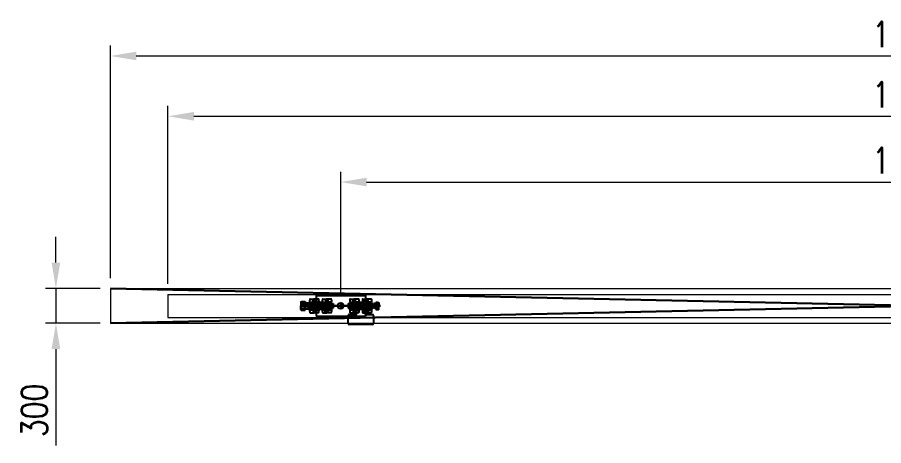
# Model space of a CAD drawing. Header units: inches. Extents: x 702888 to 852715, y 9845 to 271320.
# Drawn here: x 736911 to 744433, y 47751 to 51467 of the extents above; entities that cross this region are included whole.
import ezdxf

# ---------------------------------------------------------------- set-up
doc = ezdxf.new("R2010")
doc.units = ezdxf.units.IN
doc.header["$MEASUREMENT"] = 0
doc.header["$PDMODE"] = 34
doc.linetypes.add('CENTER2', pattern=[1.125, 0.75, -0.125, 0.125, -0.125])
doc.layers.get('0').update_dxf_attribs({"lineweight": 5})
doc.layers.get('Defpoints').update_dxf_attribs({"lineweight": 5})
doc.layers.add('chain', color=2, linetype='Continuous', lineweight=5)
doc.layers.add('Laufwerke', color=200, linetype='Continuous')
doc.layers.add('Verbindungstraverse', color=130, linetype='Continuous')
doc.styles.add('s', font='simplex.shx', dxfattribs={"width": 0.8})
doc.dimstyles.new('mahesh', dxfattribs={"dimscale": 150, "dimtxt": 3, "dimasz": 2.5, "dimexe": 1, "dimexo": 1, "dimgap": 1, "dimtad": 1, "dimdec": 1, "dimzin": 12, "dimtxsty": 's', "dimcen": 2.5, "dimclrd": 1, "dimclre": 1, "dimclrt": 1, "dimadec": 0, "dimazin": 3, "dimtfac": 1, "dimtdec": 1, "dimtmove": 0, "dimatfit": 3, "dimfxl": 1.25, "dimlwd": 13, "dimlwe": 13, "dimarcsym": 0})

# ---------------------------------------------------------------- blocks, each defined once
blk = doc.blocks.new('Verbindungstraverse')
at = {"ltscale": 1000}
for p, q in [((-214, 90), (214, 90)), ((-214, 90), (-214, -90)), ((214, 90), (214, -90)), ((-214, 0), (214, 0)), ((-174, 22.5), (-174, -22.5)), ((0, 25), (0, -25)), ((174, 22.5), (174, -22.5)), ((-214, -90), (214, -90))]:
    blk.add_line(p, q, dxfattribs=at)
for centre, radius in [((-174, 0), 22.5), ((0, 0), 25), ((174, 0), 22.5)]:
    blk.add_circle(centre, radius, dxfattribs=at)
blk = doc.blocks.new('SLW')
for p, q in [((-175.8, 0), (105.3, 0)), ((-172, 32.5), (-169.1, 37.5)), ((-172, 32.5), (-172, 0)), ((-172, -32.5), (-172, 0)), ((-169.1, 37.5), (-134.3, 37.5)), ((-168.8, 37.5), (-168.8, 0)), ((-168.8, -37.5), (-168.8, 0)), ((-161.5, 26.8), (-161.5, 20.8)), ((-134.3, 26.8), (-161.5, 26.8)), ((-161.5, 20.8), (-134.3, 20.8)), ((-161.5, 20.8), (-134.3, 20.8)), ((-137.5, 37.5), (-137.5, 0)), ((-137.5, 20), (-137.5, 12)), ((-137.5, -37.5), (-137.5, 0)), ((-134.3, 37.5), (-134.3, 26.8)), ((-134.3, 26.8), (68.5, 26.8)), ((-134.3, 26.8), (-134.3, 20.8)), ((-134.3, 20.8), (68.5, 20.8)), ((-134.3, 20.8), (-134.3, 0)), ((-134.3, -20.8), (-134.3, 0)), ((-116.1, 0), (115.5, 0)), ((-116.1, 0), (115.5, 0)), ((-109, 26.8), (-109, 20.8)), ((-109, 20.5), (109, 20.5)), ((-109, 20.5), (-109, 12.5)), ((-109, 20.5), (-109, 12.5)), ((-109, 20.5), (-109, 12.5)), ((-109, 12.5), (109, 12.5)), ((-93.5, 33), (-16.5, 33)), ((-91.8, 59), (-55, 59)), ((-86.6, 20.5), (-86.6, 12.5)), ((-76.5, 20.5), (-76.5, 12.5)), ((-71.4, 0), (76.7, 0)), ((-68.5, 26.9), (-68.5, -30.8)), ((-68.5, 22.4), (-68.5, 12.5)), ((-32.5, 15.5), (-68.5, 15.5)), ((-68.5, 12.5), (-68.5, -12.5)), ((-67.5, 33), (-67.5, 26.8)), ((-65, 0), (-65, 59)), ((-65, 26.8), (-65, 20.8)), ((-65, 26.8), (-65, 20.8)), ((-65, 0), (-65, -59)), ((-62.5, 20.5), (-62.5, 12.5)), ((-60.5, 20.5), (-60.5, 12.5)), ((-55, 65.8), (-55, 0)), ((-55, 61.3), (-55, 30.8)), ((-18.2, 59), (-55, 59)), ((-55, 29.8), (-55, 17.8)), ((-55, 29.8), (-55, 17.8)), ((-55, 24.4), (-55, -24.6)), ((-55, 24.4), (-55, -24.6)), ((-55, -65.8), (-55, 0)), ((-47.5, 20.5), (-47.5, 12.5)), ((-45, 0), (-45, 59)), ((-45, 26.8), (-45, 20.8)), ((-45, 26.8), (-45, 20.8)), ((-45, 0), (-45, -59)), ((-16, 33), (-42.5, 33)), ((-42.5, 33), (-42.5, 26.8)), ((-36.5, 20.5), (-36.5, 12.5)), ((-32.5, 20.5), (-32.5, 12.5)), ((-32.5, 11.5), (-32.5, 12.5)), ((-28.5, 11.5), (-28.5, 12.5)), ((-27.5, 20.5), (-27.5, 12.5)), ((-5.2, 4), (-4.1, 4)), ((-5.2, 0), (-4, 0)), ((-5, 0), (-4, 0)), ((-4.1, 12.5), (-4.1, 4)), ((-4, 12.5), (-4, -12.5)), ((-4, 0), (4, 0)), ((-4, 0), (4, 0)), ((-4, 0), (4, 0)), ((-4, 0), (4, 0)), ((0, 37.2), (0, -37.2)), ((0, 37.2), (0, -34.5)), ((0, 30.5), (0, -27.8)), ((0, 30.5), (0, -27.8)), ((4, 12.5), (4, -12.5)), ((5, 0), (4, 0)), ((4, 0), (5.2, 0)), ((4.1, 12.5), (4.1, 4)), ((5.2, 4), (4.1, 4)), ((16.5, 33), (93.5, 33)), ((18.2, 59), (55, 59)), ((27.5, 20.5), (27.5, 12.5)), ((28.5, 11.5), (28.5, 12.5)), ((32.5, 20.5), (32.5, 12.5)), ((32.5, 15.5), (68.5, 15.5)), ((32.5, 11.5), (32.5, 12.5)), ((36.5, 20.5), (36.5, 12.5)), ((42.5, 33), (42.5, 26.8)), ((44.5, 26.8), (44.5, 20.8)), ((45, 0), (45, 59)), ((45, 26.8), (45, 20.8)), ((45, 0), (45, -59)), ((47.5, 20.5), (47.5, 12.5)), ((55, 65.5), (55, 0)), ((55, 61.3), (55, 30.8)), ((91.8, 59), (55, 59)), ((55, 29.8), (55, 17.8)), ((55, 29.8), (55, 17.8)), ((55, -65.5), (55, 0)), ((60.5, 20.5), (60.5, 12.5)), ((62.5, 20.5), (62.5, 12.5)), ((65, 0), (65, 59)), ((65, 26.8), (65, 20.8)), ((65, 0), (65, -59)), ((65.5, 26.8), (65.5, 20.8)), ((94, 33), (67.5, 33)), ((67.5, 33), (67.5, 26.8)), ((68.5, 26.8), (68.5, 20.8)), ((68.5, 22.4), (68.5, 12.5)), ((68.5, 20.5), (68.5, 20.5)), ((68.5, 20.5), (68.5, 20.5)), ((68.5, 20.5), (68.5, 20.5)), ((68.5, 20.5), (68.5, 12.5)), ((68.5, 12.5), (68.5, -12.5)), ((76.5, 20.5), (76.5, 12.5)), ((86.6, 20.5), (86.6, 12.5)), ((109, 20.5), (109, 12.5)), ((109, 20.5), (109, 12.5)), ((-172, -32.5), (-134.3, -32.5)), ((-172, -32.5), (-169.1, -37.5)), ((-169.1, -37.5), (-134.3, -37.5)), ((-161.5, -20.8), (-134.3, -20.8)), ((-161.5, -20.8), (-134.3, -20.8)), ((-161.5, -26.8), (-161.5, -20.8)), ((-134.3, -26.8), (-161.5, -26.8)), ((-137.5, -20), (-137.5, -12)), ((-134.3, -20.8), (68.5, -20.8)), ((-134.3, -26.8), (-134.3, -20.8)), ((-134.3, -26.8), (68.5, -26.8)), ((-134.3, -37.5), (-134.3, -26.8)), ((-109, -12.5), (109, -12.5)), ((-109, -12.5), (-109, -20.5)), ((-109, -12.5), (-109, -20.5)), ((-109, -12.5), (-109, -20.5)), ((-109, -20.5), (109, -20.5)), ((-109, -26.8), (-109, -20.8)), ((-93.5, -33), (-16.5, -33)), ((-91.8, -59), (-55, -59)), ((-86.6, -12.5), (-86.6, -20.5)), ((-76.5, -12.5), (-76.5, -20.5)), ((-68.5, -12.5), (-68.5, -27.1)), ((-68.5, -12.5), (-68.5, -20.5)), ((-32.5, -15.5), (-68.5, -15.5)), ((-67.5, -33), (-67.5, -26.8)), ((-65, -26.8), (-65, -20.8)), ((-65, -26.8), (-65, -20.8)), ((-62.5, -12.5), (-62.5, -20.5)), ((-60.5, -12.5), (-60.5, -20.5)), ((-55, -29.8), (-55, -17.8)), ((-55, -29.8), (-55, -17.8)), ((-55, -61.3), (-55, -30.8)), ((-18.2, -59), (-55, -59)), ((-47.5, -12.5), (-47.5, -20.5)), ((-45, -26.8), (-45, -20.8)), ((-45, -26.8), (-45, -20.8)), ((-42.5, -33), (-42.5, -26.8)), ((-16, -33), (-42.5, -33)), ((-36.5, -12.5), (-36.5, -20.5)), ((-35, -20.5), (35, -20.5)), ((-35, -65.5), (-35, -20.5)), ((-32.5, -11.5), (-32.5, -12.5)), ((-32.5, -12.5), (-32.5, -20.5)), ((-28.5, -11.5), (-28.5, -12.5)), ((-27.5, -12.5), (-27.5, -20.5)), ((16.5, -33), (93.5, -33)), ((18.2, -59), (55, -59)), ((27.5, -12.5), (27.5, -20.5)), ((28.5, -11.5), (28.5, -12.5)), ((32.5, -11.5), (32.5, -12.5)), ((32.5, -12.5), (32.5, -20.5)), ((32.5, -12.5), (32.5, -20.5)), ((32.5, -15.5), (68.5, -15.5)), ((35, -20.5), (35, -65.5)), ((36.5, -12.5), (36.5, -20.5)), ((42.5, -33), (42.5, -26.8)), ((44.5, -26.8), (44.5, -20.8)), ((45, -26.8), (45, -20.8)), ((47.5, -12.5), (47.5, -20.5)), ((55, -29.8), (55, -17.8)), ((55, -29.8), (55, -17.8)), ((55, -61.3), (55, -30.8)), ((91.8, -59), (55, -59)), ((60.5, -12.5), (60.5, -20.5)), ((62.5, -12.5), (62.5, -20.5)), ((65, -26.8), (65, -20.8)), ((65.5, -26.8), (65.5, -20.8)), ((67.5, -33), (67.5, -26.8)), ((94, -33), (67.5, -33)), ((68.5, -12.5), (68.5, -27.1)), ((68.5, -12.5), (68.5, -20.5)), ((68.5, -26.8), (68.5, -20.8)), ((76.5, -12.5), (76.5, -20.5)), ((86.6, -12.5), (86.6, -20.5)), ((109, -12.5), (109, -20.5)), ((109, -12.5), (109, -20.5))]:
    blk.add_line(p, q)
for centre, radius in [((-55, 0), 25), ((-55, 0), 7.1), ((-55, 0), 7.1), ((55, 0), 25), ((55, 0), 7.1), ((55, 0), 7.1)]:
    blk.add_circle(centre, radius)
for centre, radius, start, end in [((24, 36.4), 120, 175.427, 180.45471), ((-93.5, 35.5), 2.5, 180.45471, 270), ((24, 36.4), 120, 170.1664, 175.427), ((-91.8, 56.5), 2.5, 90, 170.1664), ((-30.5, 11.5), 2, 180, 270), ((-30.5, 11.5), 2, 270, 0), ((-18.2, 56.5), 2.5, 9.8336, 90), ((-16.5, 35.5), 2.5, 270, 359.54529), ((-134, 36.4), 120, 4.573, 9.8336), ((-134, 36.4), 120, 359.54529, 4.573), ((-5.2, 2), 2, 90, 180), ((-5.2, 2), 2, 180, 270), ((5.2, 2), 2, 0, 90), ((5.2, 2), 2, 270, 0), ((134, 36.4), 120, 175.427, 180.45471), ((16.5, 35.5), 2.5, 180.45471, 270), ((134, 36.4), 120, 170.1664, 175.427), ((18.2, 56.5), 2.5, 90, 170.1664), ((30.5, 11.5), 2, 180, 270), ((30.5, 11.5), 2, 270, 0), ((91.8, 56.5), 2.5, 9.8336, 90), ((93.5, 35.5), 2.5, 270, 359.54529), ((-24, 36.4), 120, 4.573, 9.8336), ((-24, 36.4), 120, 359.54529, 4.573), ((-93.5, -35.5), 2.5, 90, 179.54529), ((24, -36.4), 120, 179.54529, 184.573), ((24, -36.4), 120, 184.573, 189.8336), ((-91.8, -56.5), 2.5, 189.8336, 270), ((-30.5, -11.5), 2, 90, 180), ((-30.5, -11.5), 2, 0, 90), ((-18.2, -56.5), 2.5, 270, 350.1664), ((-16.5, -35.5), 2.5, 0.45471, 90), ((-134, -36.4), 120, 350.1664, 355.427), ((-134, -36.4), 120, 355.427, 0.45471), ((16.5, -35.5), 2.5, 90, 179.54529), ((134, -36.4), 120, 179.54529, 184.573), ((134, -36.4), 120, 184.573, 189.8336), ((18.2, -56.5), 2.5, 189.8336, 270), ((30.5, -11.5), 2, 90, 180), ((30.5, -11.5), 2, 0, 90), ((91.8, -56.5), 2.5, 270, 350.1664), ((93.5, -35.5), 2.5, 0.45471, 90), ((-24, -36.4), 120, 350.1664, 355.427), ((-24, -36.4), 120, 355.427, 0.45471)]:
    blk.add_arc(centre, radius, start, end)
blk = doc.blocks.new('MLW')
for p, q in [((-124.4, 0), (105.3, 0)), ((-116.1, 0), (115.5, 0)), ((-116.1, 0), (115.5, 0)), ((-109, 20.5), (109, 20.5)), ((-109, 20.5), (-109, 12.5)), ((-109, 20.5), (-109, 12.5)), ((-109, 20.5), (-109, 12.5)), ((-109, 12.5), (109, 12.5)), ((-93.5, 33), (-16.5, 33)), ((-91.8, 59), (-55, 59)), ((-86.6, 20.5), (-86.6, 12.5)), ((-76.5, 20.5), (-76.5, 12.5)), ((-71.4, 0), (76.7, 0)), ((-68.5, 26.9), (-68.5, -30.8)), ((-68.5, 22.4), (-68.5, 12.5)), ((-32.5, 15.5), (-68.5, 15.5)), ((-68.5, 12.5), (-68.5, -12.5)), ((-67.5, 33), (-67.5, 26.8)), ((-42.5, 26.8), (-67.5, 26.8)), ((-65, 0), (-65, 59)), ((-65, 26.8), (-65, 20.8)), ((-65, 26.8), (-65, 20.8)), ((-65, 0), (-65, -59)), ((-62.5, 20.5), (-62.5, 12.5)), ((-60.5, 20.5), (-60.5, 12.5)), ((-55, 65.8), (-55, 0)), ((-55, 61.3), (-55, 30.8)), ((-18.2, 59), (-55, 59)), ((-55, 29.8), (-55, 17.8)), ((-55, 29.8), (-55, 17.8)), ((-55, 26.8), (68.5, 26.8)), ((-55, 26.8), (-55, 20.5)), ((-55, 24.4), (-55, -24.6)), ((-55, 24.4), (-55, -24.6)), ((-55, 20.8), (68.5, 20.8)), ((-47.5, 20.5), (-47.5, 12.5)), ((-45, 0), (-45, 59)), ((-45, 26.8), (-45, 20.8)), ((-45, 26.8), (-45, 20.8)), ((-45, 0), (-45, -59)), ((-16, 33), (-42.5, 33)), ((-42.5, 33), (-42.5, 26.8)), ((-36.5, 20.5), (-36.5, 12.5)), ((-32.5, 20.5), (-32.5, 12.5)), ((-32.5, 11.5), (-32.5, 12.5)), ((-28.5, 11.5), (-28.5, 12.5)), ((-27.5, 20.5), (-27.5, 12.5)), ((-9.2, 0), (158, 0)), ((-5.5, 6), (14.7, 10)), ((-5.5, 6), (-5.5, -6)), ((-5.2, 4), (-4.1, 4)), ((-5.2, 0), (-4, 0)), ((-5, 0), (-4, 0)), ((-4.1, 12.5), (-4.1, 4)), ((-4, 12.5), (-4, -12.5)), ((-4, 0), (4, 0)), ((-4, 0), (4, 0)), ((-4, 0), (4, 0)), ((-4, 0), (4, 0)), ((0, 38.4), (0, -34.5)), ((0, 37.2), (0, -37.2)), ((0, 30.5), (0, -27.8)), ((0, 30.5), (0, -27.8)), ((4, 12.5), (4, -12.5)), ((5, 0), (4, 0)), ((4, 0), (5.2, 0)), ((4.1, 12.5), (4.1, 4)), ((5.2, 4), (4.1, 4)), ((15, 10), (14.7, 10)), ((19.7, 10), (15, 10)), ((16.5, 33), (93.5, 33)), ((18.2, 59), (55, 59)), ((19.7, 17.4), (19.7, -17.4)), ((24.2, 10), (19.7, 10)), ((22.3, 10), (22.3, 4)), ((24.2, 46), (35.7, 46)), ((24.2, 46), (27.4, 37.9)), ((24.3, 2), (73, 2)), ((35.7, 10), (27.2, 10)), ((27.4, 37.9), (35.7, 46)), ((27.4, 37.9), (27.4, -37.9)), ((27.5, 20.5), (27.5, 12.5)), ((28.5, 11.5), (28.5, 12.5)), ((32.5, 20.5), (32.5, 12.5)), ((32.5, 15.5), (68.5, 15.5)), ((32.5, 11.5), (32.5, 12.5)), ((35.7, 46), (35.7, 12)), ((35.7, 10), (112.8, 10)), ((53, 10), (35.7, 10)), ((36.5, 20.5), (36.5, 12.5)), ((42.5, 33), (42.5, 26.8)), ((44.5, 26.8), (44.5, 20.8)), ((44.8, 10), (44.8, -10)), ((45, 0), (45, 59)), ((45, 26.8), (45, 20.8)), ((45, 0), (45, -59)), ((47.5, 20.5), (47.5, 12.5)), ((55, 65.5), (55, 0)), ((55, 61.3), (55, 30.8)), ((91.8, 59), (55, 59)), ((55, 29.8), (55, 17.8)), ((55, 29.8), (55, 17.8)), ((55, 12), (82, 12)), ((55, -65.5), (55, 0)), ((60.5, 20.5), (60.5, 12.5)), ((60.5, 12), (60.5, -12)), ((62.5, 20.5), (62.5, 12.5)), ((65, 0), (65, 59)), ((65, 26.8), (65, 20.8)), ((65, 0), (65, -59)), ((65.5, 26.8), (65.5, 20.8)), ((67.1, 10), (67.1, 4)), ((94, 33), (67.5, 33)), ((67.5, 33), (67.5, 26.8)), ((68.5, 27.4), (68.5, -25.1)), ((68.5, 26.8), (68.5, 20.8)), ((68.5, 22.4), (68.5, 12.5)), ((68.5, 20.5), (68.5, 20.5)), ((68.5, 20.5), (68.5, 20.5)), ((68.5, 20.5), (68.5, 20.5)), ((68.5, 20.5), (68.5, 12.5)), ((68.5, 20), (68.5, -20)), ((68.5, 20), (68.5, 12)), ((88.2, 20), (68.5, 20)), ((68.5, 17), (68.5, -19.3)), ((68.5, 12.5), (68.5, -12.5)), ((68.5, 12), (68.5, -12)), ((75, 10), (75, 4)), ((75.2, 2), (108.9, 2)), ((76.5, 20.5), (76.5, 12.5)), ((76.5, 12), (76.5, -12)), ((86.6, 20.5), (86.6, 12.5)), ((88.2, 20), (88.2, 10)), ((88.2, 20), (88.2, -20)), ((88.2, 10), (88.2, -10)), ((109, 20.5), (109, 12.5)), ((109, 20.5), (109, 12.5)), ((112.8, 10), (113.4, 20)), ((112.8, 10), (112.8, -10)), ((131.4, 20), (113.4, 20)), ((132.2, 6), (131.4, 20)), ((131.5, 29.5), (132, 30)), ((131.5, 29.5), (131.5, 6.5)), ((142.5, 29.5), (131.5, 29.5)), ((132, 6), (131.5, 6.5)), ((131.5, 6.5), (142.5, 6.5)), ((142.3, 30), (131.8, 30)), ((142.7, 6), (132.2, 6)), ((132.2, 6), (152, 6)), ((133.5, 24.5), (133.5, 30)), ((133.5, 24.5), (151.5, 24.5)), ((150.5, 25.5), (134.7, 25.5)), ((134.7, 24.5), (134.7, 25.5)), ((136.8, 26.8), (136.8, 25.8)), ((136.8, 26.8), (148.2, 26.8)), ((136.8, 25.8), (148.2, 25.8)), ((137.5, 28.8), (138, 29.3)), ((137.5, 26.9), (137.5, 28.8)), ((137.5, 28.8), (147.5, 28.8)), ((147.5, 26.9), (137.5, 26.9)), ((137.5, 25.8), (137.5, 25.5)), ((137.5, 25.8), (147.5, 25.8)), ((137.5, 25.5), (137.5, -25.5)), ((137.5, 6), (137.5, -6)), ((147, 29.3), (138, 29.3)), ((138.5, 26.9), (138.5, 25.8)), ((142.5, 31.7), (142.5, -32.3)), ((142.5, 30), (153, 30)), ((142.5, 29.5), (153.5, 29.5)), ((153.5, 6.5), (142.5, 6.5)), ((142.5, 6), (153, 6)), ((142.5, 6), (142.5, -6)), ((146.5, 25.8), (146.5, 26.9)), ((147, 29.3), (147.5, 28.8)), ((147.5, 26.9), (147.5, 28.8)), ((147.5, 25.8), (147.5, 25.5)), ((147.5, 25.5), (147.5, -25.5)), ((147.5, 6), (147.5, -6)), ((148.2, 25.8), (148.2, 26.8)), ((150.5, 24.5), (150.5, 25.5)), ((151.5, 24.5), (151.5, 30)), ((152, 6), (152, -6)), ((152, 4.1), (152, 4.1)), ((153.5, 29.5), (153, 30)), ((153, 6), (153.5, 6.5)), ((153.5, 29.5), (153.5, 6.5)), ((155.1, 30), (157.4, 30)), ((155.1, 6), (157.4, 6)), ((155.1, 6), (156.4, 6)), ((156.4, 6), (156.4, -6)), ((157.9, 29.5), (157.4, 30)), ((157.4, 6), (157.9, 6.5)), ((157.9, 29.5), (157.9, 6.5)), ((-109, -12.5), (109, -12.5)), ((-109, -12.5), (-109, -20.5)), ((-109, -12.5), (-109, -20.5)), ((-109, -12.5), (-109, -20.5)), ((-109, -20.5), (109, -20.5)), ((-93.5, -33), (-16.5, -33)), ((-91.8, -59), (-55, -59)), ((-86.6, -12.5), (-86.6, -20.5)), ((-76.5, -12.5), (-76.5, -20.5)), ((-68.5, -12.5), (-68.5, -27.1)), ((-68.5, -12.5), (-68.5, -20.5)), ((-32.5, -15.5), (-68.5, -15.5)), ((-67.5, -33), (-67.5, -26.8)), ((-42.5, -26.8), (-67.5, -26.8)), ((-65, -26.8), (-65, -20.8)), ((-65, -26.8), (-65, -20.8)), ((-62.5, -12.5), (-62.5, -20.5)), ((-60.5, -12.5), (-60.5, -20.5)), ((-55, -29.8), (-55, -17.8)), ((-55, -29.8), (-55, -17.8)), ((-55, -26.8), (-55, -20.8)), ((-55, -20.8), (-55, -26.8)), ((68.5, -26.8), (-55, -26.8)), ((-55, -61.3), (-55, -30.8)), ((-18.2, -59), (-55, -59)), ((-47.5, -12.5), (-47.5, -20.5)), ((-45, -26.8), (-45, -20.8)), ((-45, -26.8), (-45, -20.8)), ((-42.5, -33), (-42.5, -26.8)), ((-16, -33), (-42.5, -33)), ((-36.5, -12.5), (-36.5, -20.5)), ((-35, -20.5), (35, -20.5)), ((-35, -65.5), (-35, -20.5)), ((-35, -24.5), (35, -24.5)), ((-32.5, -11.5), (-32.5, -12.5)), ((-32.5, -12.5), (-32.5, -20.5)), ((-28.5, -11.5), (-28.5, -12.5)), ((-27.5, -12.5), (-27.5, -20.5)), ((-5.5, -6), (14.7, -10)), ((19.7, -10), (14.7, -10)), ((16.5, -33), (93.5, -33)), ((18.2, -59), (55, -59)), ((24.2, -10), (19.7, -10)), ((22.3, -4), (22.3, -10)), ((24.2, -46), (27.4, -37.9)), ((24.2, -46), (35.7, -46)), ((35.7, -10), (27.2, -10)), ((27.4, -37.9), (35.7, -46)), ((27.5, -12.5), (27.5, -20.5)), ((28.5, -11.5), (28.5, -12.5)), ((32.5, -11.5), (32.5, -12.5)), ((32.5, -12.5), (32.5, -20.5)), ((32.5, -12.5), (32.5, -20.5)), ((32.5, -15.5), (68.5, -15.5)), ((35, -20.5), (35, -65.5)), ((35.7, -10), (112.8, -10)), ((53, -10), (35.7, -10)), ((35.7, -46), (35.7, -12)), ((36.5, -12.5), (36.5, -20.5)), ((42.5, -33), (42.5, -26.8)), ((44.5, -26.8), (44.5, -20.8)), ((45, -26.8), (45, -20.8)), ((47.5, -12.5), (47.5, -20.5)), ((55, -12), (82, -12)), ((55, -29.8), (55, -17.8)), ((55, -29.8), (55, -17.8)), ((55, -61.3), (55, -30.8)), ((91.8, -59), (55, -59)), ((60.5, -12.5), (60.5, -20.5)), ((62.5, -12.5), (62.5, -20.5)), ((65, -26.8), (65, -20.8)), ((65.5, -26.8), (65.5, -20.8)), ((67.1, -10), (67.1, -4)), ((67.5, -33), (67.5, -26.8)), ((94, -33), (67.5, -33)), ((68.5, -20), (68.5, -12)), ((68.5, -12.5), (68.5, -27.1)), ((68.5, -12.5), (68.5, -20.5)), ((88.2, -20), (68.5, -20)), ((68.5, -26.8), (68.5, -20.8)), ((75, -10), (75, -4)), ((75.2, -2), (108.9, -2)), ((76.5, -12.5), (76.5, -20.5)), ((86.6, -12.5), (86.6, -20.5)), ((88.2, -20), (88.2, -10)), ((109, -12.5), (109, -20.5)), ((109, -12.5), (109, -20.5)), ((112.8, -10), (113.4, -20)), ((131.4, -20), (113.4, -20)), ((132.2, -6), (131.4, -20)), ((132, -6), (131.5, -6.5)), ((131.5, -29.5), (131.5, -6.5)), ((131.5, -6.5), (142.5, -6.5)), ((131.5, -29.5), (132, -30)), ((142.5, -29.5), (131.5, -29.5)), ((142.5, -30), (132, -30)), ((132, -30), (153, -30)), ((142.7, -6), (132.2, -6)), ((132.2, -6), (152, -6)), ((133.5, -24.5), (151.5, -24.5)), ((133.5, -24.5), (133.5, -30)), ((134.7, -24.5), (134.7, -25.5)), ((150.5, -25.5), (134.7, -25.5)), ((136.8, -26.8), (136.8, -25.8)), ((136.8, -25.8), (148.2, -25.8)), ((136.8, -26.8), (148.2, -26.8)), ((137.5, -25.8), (137.5, -25.5)), ((137.5, -25.8), (147.5, -25.8)), ((137.5, -26.9), (137.5, -28.8)), ((147.5, -26.9), (137.5, -26.9)), ((137.5, -28.8), (138, -29.3)), ((137.5, -28.8), (147.5, -28.8)), ((147, -29.3), (138, -29.3)), ((138.5, -26.9), (138.5, -25.8)), ((142.5, -6), (153, -6)), ((153.5, -6.5), (142.5, -6.5)), ((142.5, -29.5), (153.5, -29.5)), ((142.5, -30), (153, -30)), ((146.5, -25.8), (146.5, -26.9)), ((147, -29.3), (147.5, -28.8)), ((147.5, -25.8), (147.5, -25.5)), ((147.5, -26.9), (147.5, -28.8)), ((148.2, -25.8), (148.2, -26.8)), ((150.5, -24.5), (150.5, -25.5)), ((151.5, -24.5), (151.5, -30)), ((153, -6), (153.5, -6.5)), ((153.5, -29.5), (153, -30)), ((153.5, -29.5), (153.5, -6.5)), ((155.1, -6), (157.4, -6)), ((157.4, -30), (155.1, -30)), ((155.3, -6), (156.6, -6)), ((157.4, -6), (157.9, -6.5)), ((157.9, -29.5), (157.4, -30)), ((157.9, -29.5), (157.9, -6.5)), ((-110, -150.5), (-110, -85.5)), ((-100, -75.5), (-45, -75.5)), ((45, -75.5), (100, -75.5)), ((110, -85.5), (110, -150.5)), ((100, -160.5), (-100, -160.5))]:
    blk.add_line(p, q)
for centre, radius in [((-55, 0), 25), ((-55, 0), 7.1), ((-55, 0), 7.1), ((55, 0), 25), ((55, 0), 7.1), ((55, 0), 7.1)]:
    blk.add_circle(centre, radius)
for centre, radius, start, end in [((24, 36.4), 120, 175.427, 180.45471), ((-93.5, 35.5), 2.5, 180.45471, 270), ((24, 36.4), 120, 170.1664, 175.427), ((-91.8, 56.5), 2.5, 90, 170.1664), ((-30.5, 11.5), 2, 180, 270), ((-30.5, 11.5), 2, 270, 0), ((-18.2, 56.5), 2.5, 9.8336, 90), ((-16.5, 35.5), 2.5, 270, 359.54529), ((-134, 36.4), 120, 4.573, 9.8336), ((-134, 36.4), 120, 359.54529, 4.573), ((-5.2, 2), 2, 90, 180), ((-5.2, 2), 2, 180, 270), ((5.2, 2), 2, 0, 90), ((5.2, 2), 2, 270, 0), ((134, 36.4), 120, 175.427, 180.45471), ((16.5, 35.5), 2.5, 180.45471, 270), ((134, 36.4), 120, 170.1664, 175.427), ((18.2, 56.5), 2.5, 90, 170.1664), ((218.9, 0), 200, 166.70293, 174.75855), ((29.7, 17.4), 10, 174.75855, 180), ((29.7, 17.4), 10, 174.75855, 180), ((24.3, 4), 2, 180, 270), ((30.5, 11.5), 2, 180, 270), ((30.5, 11.5), 2, 270, 0), ((37.7, 12), 2, 180, 270), ((53, 12), 2, 270, 0), ((69.1, 4), 2, 180, 270), ((73, 4), 2, 270, 0), ((79.9, 12), 2, 270, 0), ((84, 12), 2, 180, 270), ((91.8, 56.5), 2.5, 9.8336, 90), ((93.5, 35.5), 2.5, 270, 359.54529), ((-24, 36.4), 120, 4.573, 9.8336), ((-24, 36.4), 120, 359.54529, 4.573), ((110.8, 4), 2, 270, 0), ((-93.5, -35.5), 2.5, 90, 179.54529), ((24, -36.4), 120, 179.54529, 184.573), ((24, -36.4), 120, 184.573, 189.8336), ((-91.8, -56.5), 2.5, 189.8336, 270), ((-45, -65.5), 10, 270, 0), ((-30.5, -11.5), 2, 90, 180), ((-30.5, -11.5), 2, 0, 90), ((-18.2, -56.5), 2.5, 270, 350.1664), ((-16.5, -35.5), 2.5, 0.45471, 90), ((-134, -36.4), 120, 350.1664, 355.427), ((-134, -36.4), 120, 355.427, 0.45471), ((16.5, -35.5), 2.5, 90, 179.54529), ((134, -36.4), 120, 179.54529, 184.573), ((134, -36.4), 120, 184.573, 189.8336), ((18.2, -56.5), 2.5, 189.8336, 270), ((29.7, -17.4), 10, 180, 185.24145), ((218.9, 0), 200, 185.24145, 193.29707), ((24.3, -4), 2, 90, 180), ((30.5, -11.5), 2, 90, 180), ((30.5, -11.5), 2, 0, 90), ((45, -65.5), 10, 180, 270), ((37.7, -12), 2, 90, 180), ((53, -12), 2, 0, 90), ((69.1, -4), 2, 90, 180), ((73, -4), 2, 0, 90), ((79.9, -12), 2, 0, 90), ((84, -12), 2, 90, 180), ((84, -12), 2, 90, 180), ((91.8, -56.5), 2.5, 270, 350.1664), ((93.5, -35.5), 2.5, 0.45471, 90), ((-24, -36.4), 120, 350.1664, 355.427), ((-24, -36.4), 120, 355.427, 0.45471), ((110.8, -4), 2, 0, 90), ((-100, -85.5), 10, 90, 180), ((100, -85.5), 10, 0, 90), ((-100, -150.5), 10, 180, 270), ((100, -150.5), 10, 270, 0)]:
    blk.add_arc(centre, radius, start, end)
blk = doc.blocks.new('A$C3ac613a1')
at = {"ltscale": 1000}
for p, q in [((-500, 350), (13500, 350)), ((-500, 350), (-500, 50)), ((1000, 350), (12000, 350)), ((0, 300), (13000, 300)), ((0, 300), (0, 100)), ((0, 100), (13000, 100)), ((-500, 50), (13500, 50)), ((1000, 50), (12000, 50))]:
    blk.add_line(p, q, dxfattribs=at)
at = {"linetype": 'Continuous', "lineweight": 30, "ltscale": 0.03937}
for p, q in [((-500, 350), (13500, 50)), ((-500, 50), (13500, 350))]:
    blk.add_line(p, q, dxfattribs=at)
at = {"color": 8, "linetype": 'Continuous', "lineweight": 30, "ltscale": 0.03937}
blk.add_line((1845.8, 200), (1153.8, 200), dxfattribs=at)
at = {"ltscale": 1000}
blk.add_circle((1499.8, 200), 25, dxfattribs=at)
at = {"layer": 'Laufwerke', "linetype": 'CENTER2'}
for name, p in [('SLW', (1325.8, 200)), ('MLW', (1673.8, 200))]:
    blk.add_blockref(name, p, dxfattribs=at)
at = {"layer": 'Verbindungstraverse'}
blk.add_blockref('Verbindungstraverse', (1499.8, 200), dxfattribs=at)
blk = doc.blocks.new('*D277')
at = {"layer": 'chain', "color": 1, "lineweight": 13, "transparency": 16777216}
for p, q in [((737245.7, 49338.4), (737245.7, 49563.4)), ((737628.5, 49113.4), (737155.7, 49113.4)), ((737245.7, 49113.4), (737245.7, 48813.4)), ((737628.5, 48813.4), (737155.7, 48813.4)), ((737245.7, 48588.4), (737245.7, 47750.5))]:
    blk.add_line(p, q, dxfattribs=at)
at = {"layer": 'chain', "color": 1, "transparency": 16777216}
for points in [[(737208.2, 49338.4), (737283.2, 49338.4), (737245.7, 49113.4)], [(737208.2, 48588.4), (737283.2, 48588.4), (737245.7, 48813.4)]]:
    blk.add_solid(points, dxfattribs=at)
at = {"layer": 'Defpoints', "color": 0, "transparency": 16777216}
for p in [(737718.5, 49113.4), (737245.7, 48813.4), (737718.5, 48813.4)]:
    blk.add_point(p, dxfattribs=at)
at = {"layer": 'chain', "color": 1, "transparency": 16777216, "insert": (737058.2, 48056.9), "char_height": 225, "attachment_point": 5, "rotation": 90, "style": 's'}
blk.add_mtext('300', dxfattribs=at)
blk = doc.blocks.new('*D278')
at = {"layer": 'chain', "color": 1, "lineweight": 13, "transparency": 16777216}
for p, q in [((737718.5, 49203.4), (737718.5, 51221.7)), ((751718.5, 49203.4), (751718.5, 51221.7)), ((737943.5, 51131.7), (751493.5, 51131.7))]:
    blk.add_line(p, q, dxfattribs=at)
at = {"layer": 'chain', "color": 1, "transparency": 16777216}
for points in [[(737943.5, 51169.2), (737943.5, 51094.2), (737718.5, 51131.7)], [(751493.5, 51169.2), (751493.5, 51094.2), (751718.5, 51131.7)]]:
    blk.add_solid(points, dxfattribs=at)
at = {"layer": 'Defpoints', "color": 0, "transparency": 16777216}
for p in [(751718.5, 51131.7), (737718.5, 49113.4), (751718.5, 49113.4)]:
    blk.add_point(p, dxfattribs=at)
at = {"layer": 'chain', "color": 1, "transparency": 16777216, "insert": (744718.5, 51319.2), "char_height": 225, "attachment_point": 5, "style": 's'}
blk.add_mtext('14000', dxfattribs=at)
blk = doc.blocks.new('*D279')
at = {"layer": 'chain', "color": 1, "lineweight": 13, "transparency": 16777216}
for p, q in [((738218.5, 49153.4), (738218.5, 50698.3)), ((751218.5, 49203.4), (751218.5, 50698.3)), ((738443.5, 50608.3), (750993.5, 50608.3))]:
    blk.add_line(p, q, dxfattribs=at)
at = {"layer": 'chain', "color": 1, "transparency": 16777216}
for points in [[(738443.5, 50645.8), (738443.5, 50570.8), (738218.5, 50608.3)], [(750993.5, 50645.8), (750993.5, 50570.8), (751218.5, 50608.3)]]:
    blk.add_solid(points, dxfattribs=at)
at = {"layer": 'Defpoints', "color": 0, "transparency": 16777216}
for p in [(751218.5, 50608.3), (738218.5, 49063.4), (751218.5, 49113.4)]:
    blk.add_point(p, dxfattribs=at)
at = {"layer": 'chain', "color": 1, "transparency": 16777216, "insert": (744718.5, 50795.8), "char_height": 225, "attachment_point": 5, "style": 's'}
blk.add_mtext('13000', dxfattribs=at)
blk = doc.blocks.new('*D276')
at = {"layer": 'chain', "color": 1, "lineweight": 13, "transparency": 16777216}
for p, q in [((739718.3, 49061.1), (739718.3, 50127.8)), ((749718.7, 49078.4), (749718.7, 50127.8)), ((739943.3, 50037.8), (749493.7, 50037.8))]:
    blk.add_line(p, q, dxfattribs=at)
at = {"layer": 'chain', "color": 1, "transparency": 16777216}
for points in [[(739943.3, 50075.3), (739943.3, 50000.3), (739718.3, 50037.8)], [(749493.7, 50075.3), (749493.7, 50000.3), (749718.7, 50037.8)]]:
    blk.add_solid(points, dxfattribs=at)
at = {"layer": 'Defpoints', "color": 0, "transparency": 16777216}
for p in [(749718.7, 50037.8), (739718.3, 48971.1), (749718.7, 48988.4)]:
    blk.add_point(p, dxfattribs=at)
at = {"layer": 'chain', "color": 1, "transparency": 16777216, "insert": (744718.5, 50225.3), "char_height": 225, "attachment_point": 5, "style": 's'}
blk.add_mtext('10000', dxfattribs=at)

msp = doc.modelspace()

# ---------------------------------------------------------------- block references
at = {"layer": 'chain', "color": 1}
msp.add_blockref('A$C3ac613a1', (738218.457, 48763.378), dxfattribs=at)

# ---------------------------------------------------------------- dimensions: what is measured, and where the dimension line sits
for base, p1, p2, override, picture, middle in [((751718.456, 51131.75), (737718.456, 49113.378), (751718.456, 49113.378), {"dimtxt": 1.5, "dimasz": 1.5, "dimexe": 0.6, "dimexo": 0.6, "dimgap": 0.5, "dimfxl": 0.35}, '*D278', (744718.456, 51131.75)), ((751218.456, 50608.307), (738218.456, 49063.378), (751218.456, 49113.378), {"dimtxt": 1.5, "dimasz": 1.5, "dimexe": 0.6, "dimexo": 0.6, "dimgap": 0.5, "dimfxl": 0.35}, '*D279', (744718.456, 50608.307)), ((749718.656, 50037.805), (739718.256, 48971.063), (749718.656, 48988.378), {"dimtxt": 1.5, "dimasz": 1.5, "dimexe": 0.6, "dimexo": 0.6, "dimgap": 0.5, "dimdec": 0, "dimfxl": 0.35}, '*D276', (744718.456, 50037.805))]:
    dim = msp.add_linear_dim(base=base, p1=p1, p2=p2, dimstyle='mahesh', override=override, dxfattribs=at)
    dim.commit()
    dim.dimension.update_dxf_attribs({"geometry": picture, "text_midpoint": middle, "dimtype": 160})
dim = msp.add_linear_dim(base=(737245.679, 48813.378), p1=(737718.456, 49113.378), p2=(737718.456, 48813.378), angle=90, dimstyle='mahesh', override={"dimtxt": 1.5, "dimasz": 1.5, "dimexe": 0.6, "dimexo": 0.6, "dimgap": 0.5, "dimfxl": 0.35}, dxfattribs=at)
dim.commit()
dim.dimension.update_dxf_attribs({"geometry": '*D277', "text_midpoint": (737058.179, 48056.949)})

doc.saveas('drawing.dxf')
